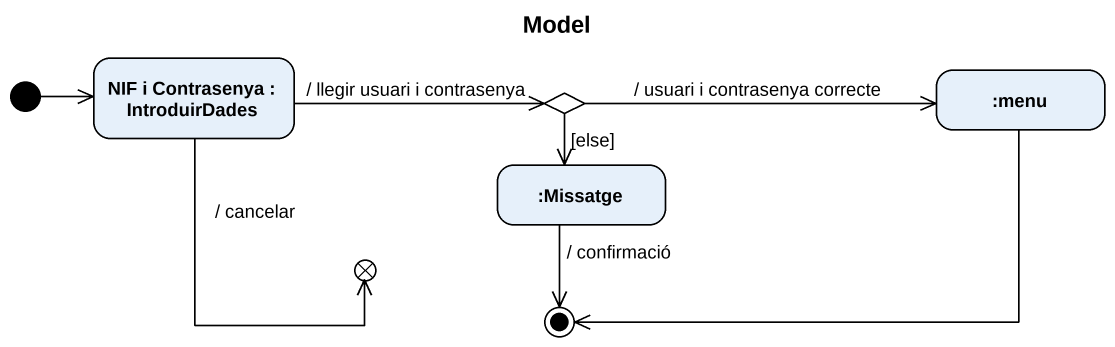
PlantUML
@startuml
title Model
hide empty description
state "NIF i Contrasenya : IntroduirDades" as NIF_i_Contrasenya
state choice1 <<choice>>
state ":menu" as menu
state ":Missatge" as Missatge
state exit1 <<choice>>
[*] -right-> NIF_i_Contrasenya
NIF_i_Contrasenya -right-> choice1 : / llegir usuari i contrasenya
NIF_i_Contrasenya --> exit1 : / cancelar
choice1 -right-> menu : / usuari i contrasenya correcte
choice1 --> Missatge : [else]
menu -left-> [*]
Missatge --> [*] : / confirmació
@enduml
